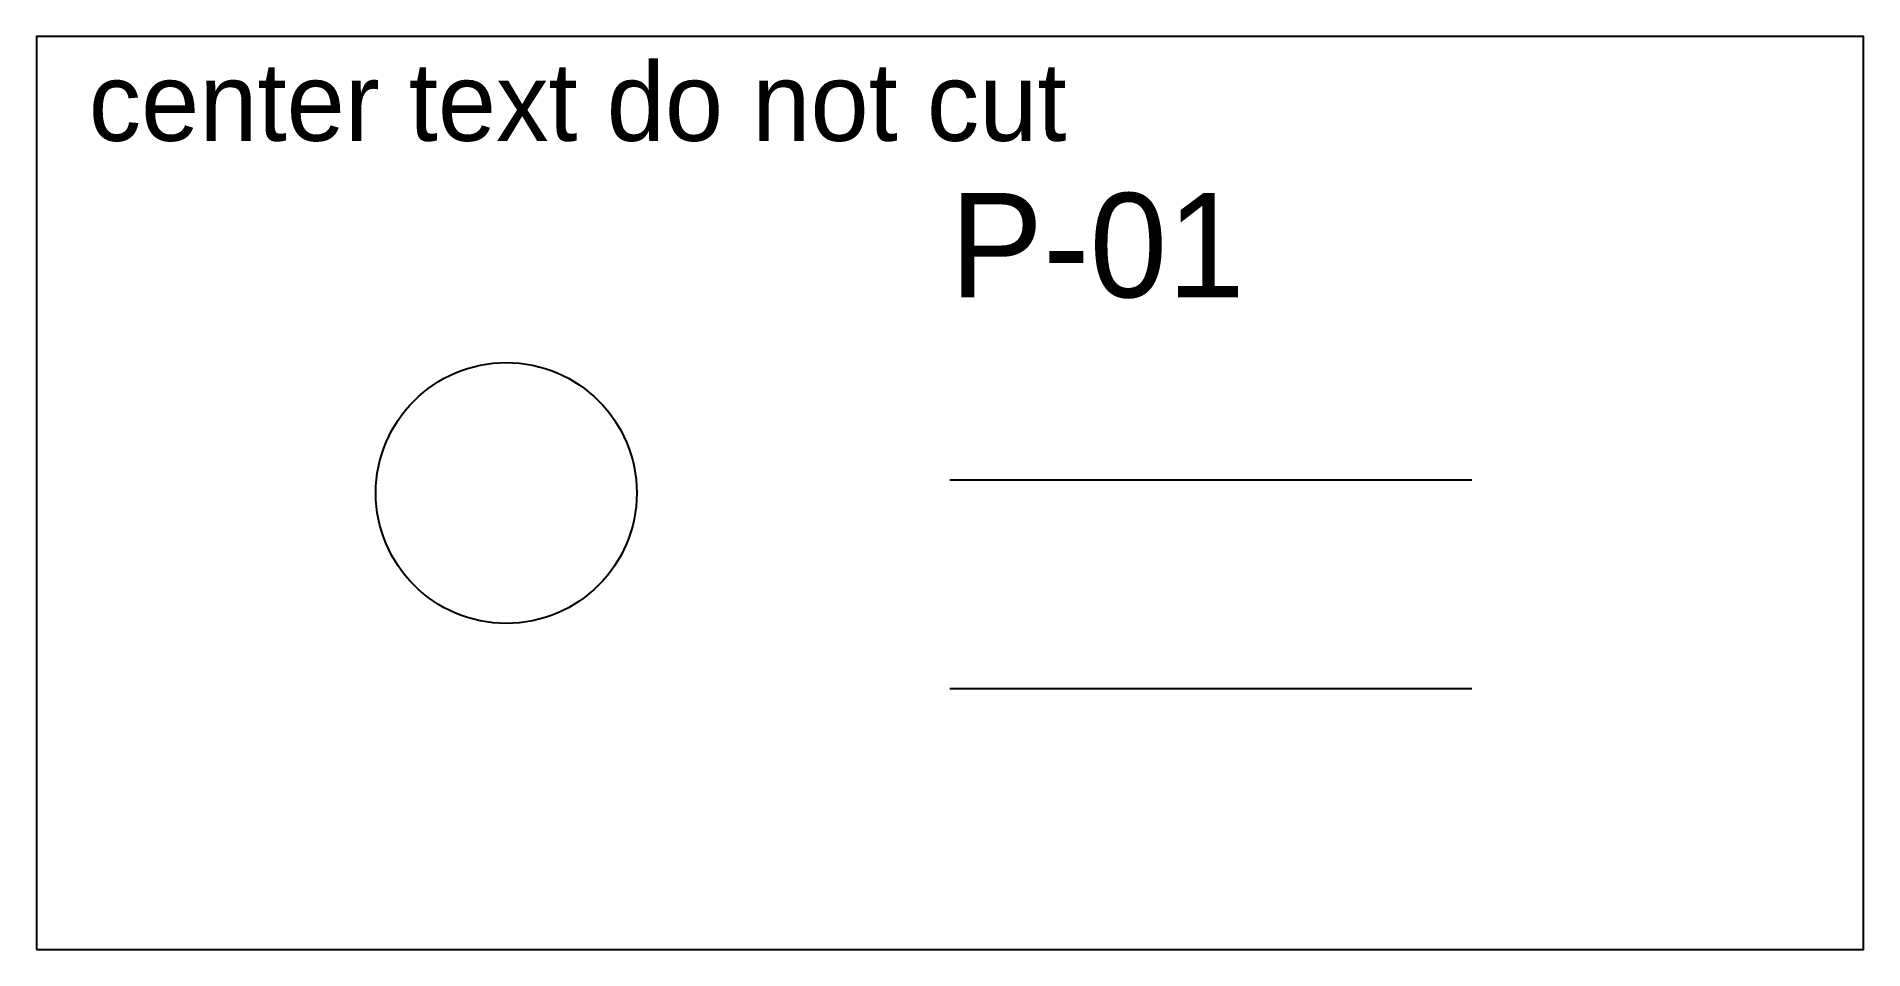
# Model space of a CAD drawing. Header units: millimetres. Extents: x 0 to 70, y 0 to 35.
import ezdxf

# ---------------------------------------------------------------- set-up
doc = ezdxf.new("R2010")
doc.units = ezdxf.units.MM
for name, color, linetype in [('CUT', 1, 'Continuous'), ('MARK', 2, 'Continuous'), ('TEXT0', 8, 'Continuous')]:
    doc.layers.add(name, color=color, linetype=linetype)

msp = doc.modelspace()

# ---------------------------------------------------------------- linework, layer by layer
at = {"layer": 'CUT'}
msp.add_lwpolyline([(0, 0), (70, 0), (70, 35), (0, 35)], close=True, dxfattribs=at)
msp.add_circle((18, 17.5), 5, dxfattribs=at)
at = {"layer": 'MARK'}
for p, q in [((35, 18), (55, 18)), ((35, 10), (55, 10))]:
    msp.add_line(p, q, dxfattribs=at)

# ---------------------------------------------------------------- texts
msp.add_text('P-01', height=4, dxfattribs=at).set_placement((35, 25))
at = {"layer": 'TEXT0'}
msp.add_text('center text do not cut', height=3, dxfattribs=at).set_placement((2, 31))

doc.saveas('drawing.dxf')
